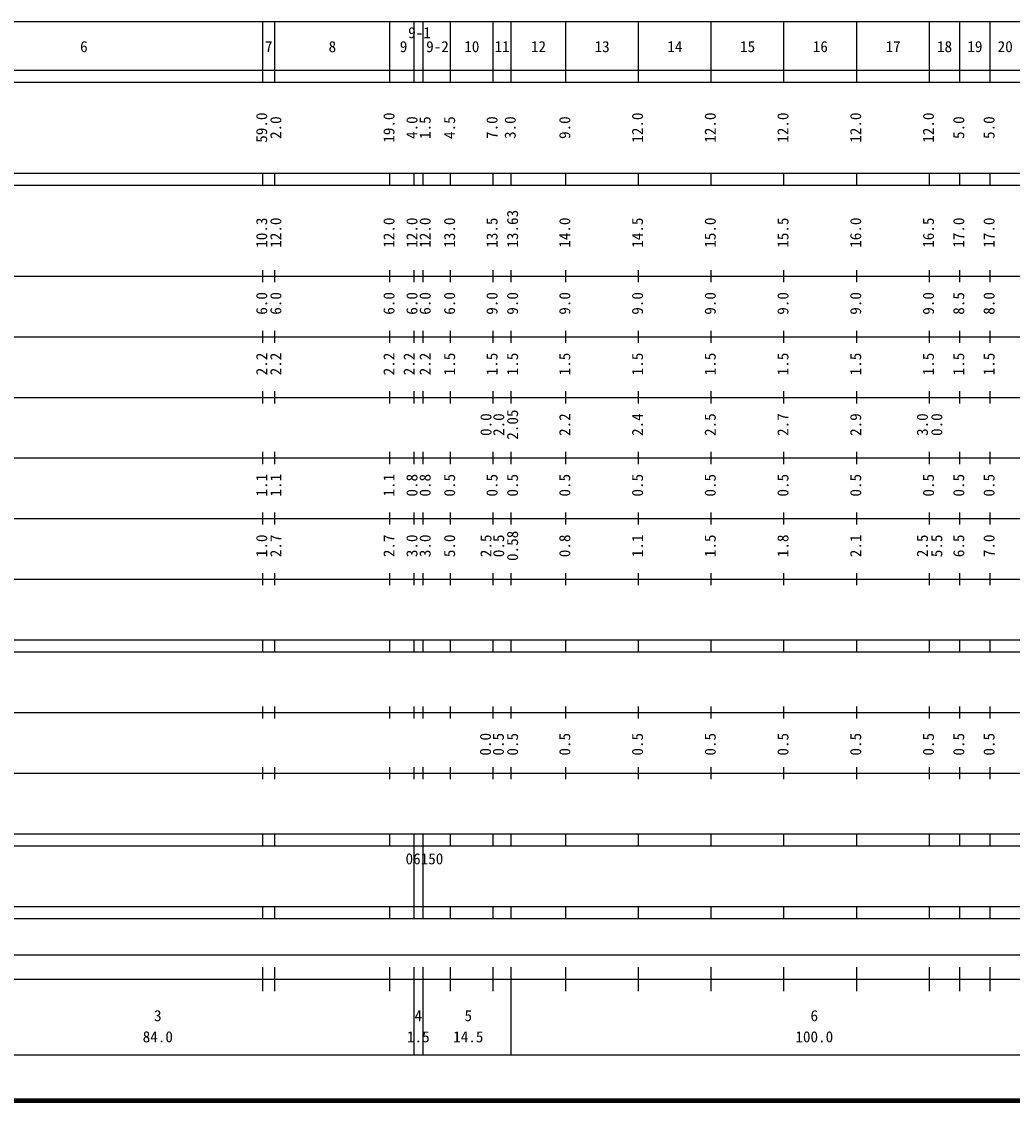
# Model space of a CAD drawing. Units: millimetres on the paper, enlarged 1000 times. Extents: x 40000 to 680000, y 20000 to 380000.
# Drawn here: x 287220 to 450689, y 20000 to 198000 of the extents above; entities that cross this region are included whole.
import ezdxf
from ezdxf.enums import TextEntityAlignment as Align

# ---------------------------------------------------------------- set-up
doc = ezdxf.new("R2010")
doc.units = ezdxf.units.MM
doc.header["$LTSCALE"] = 1000
doc.layers.add('M-TTL', color=2, linetype='Continuous', lineweight=140)
doc.layers.add('M-TTL-BAND', color=7, linetype='Continuous', lineweight=25)
doc.styles.add('ＭＳ ゴシック', font='')
doc.styles.get('ＭＳ ゴシック').set_extended_font_data('MS Gothic')

msp = doc.modelspace()

# ---------------------------------------------------------------- linework, layer by layer
at = {"layer": 'M-TTL'}
msp.add_line((40000, 20000), (680000, 20000), dxfattribs=at)
at = {"layer": 'M-TTL-BAND'}
for p, q in [((68000, 198000), (579000, 198000)), ((327000, 188000), (327000, 198000)), ((329000, 188000), (329000, 198000)), ((348000, 188000), (348000, 198000)), ((352000, 188000), (352000, 198000)), ((353500, 188000), (353500, 198000)), ((358000, 188000), (358000, 198000)), ((365000, 188000), (365000, 198000)), ((368000, 188000), (368000, 198000)), ((377000, 188000), (377000, 198000)), ((389000, 188000), (389000, 198000)), ((401000, 188000), (401000, 198000)), ((413000, 188000), (413000, 198000)), ((425000, 188000), (425000, 198000)), ((437000, 188000), (437000, 198000)), ((442000, 188000), (442000, 198000)), ((447000, 188000), (447000, 198000)), ((40000, 190000), (579000, 190000)), ((40000, 188000), (579000, 188000)), ((40000, 173000), (579000, 173000)), ((327000, 171000), (327000, 173000)), ((329000, 171000), (329000, 173000)), ((348000, 171000), (348000, 173000)), ((352000, 171000), (352000, 173000)), ((353500, 171000), (353500, 173000)), ((358000, 171000), (358000, 173000)), ((365000, 171000), (365000, 173000)), ((368000, 171000), (368000, 173000)), ((377000, 171000), (377000, 173000)), ((389000, 171000), (389000, 173000)), ((401000, 171000), (401000, 173000)), ((413000, 171000), (413000, 173000)), ((425000, 171000), (425000, 173000)), ((437000, 171000), (437000, 173000)), ((442000, 171000), (442000, 173000)), ((447000, 171000), (447000, 173000)), ((40000, 171000), (579000, 171000)), ((327000, 155000), (327000, 157000)), ((329000, 155000), (329000, 157000)), ((348000, 155000), (348000, 157000)), ((352000, 155000), (352000, 157000)), ((353500, 155000), (353500, 157000)), ((358000, 155000), (358000, 157000)), ((365000, 155000), (365000, 157000)), ((368000, 155000), (368000, 157000)), ((377000, 155000), (377000, 157000)), ((389000, 155000), (389000, 157000)), ((401000, 155000), (401000, 157000)), ((413000, 155000), (413000, 157000)), ((425000, 155000), (425000, 157000)), ((437000, 155000), (437000, 157000)), ((442000, 155000), (442000, 157000)), ((447000, 155000), (447000, 157000)), ((40000, 156000), (579000, 156000)), ((46000, 146000), (579000, 146000)), ((327000, 145000), (327000, 147000)), ((329000, 145000), (329000, 147000)), ((348000, 145000), (348000, 147000)), ((352000, 145000), (352000, 147000)), ((353500, 145000), (353500, 147000)), ((358000, 145000), (358000, 147000)), ((365000, 145000), (365000, 147000)), ((368000, 145000), (368000, 147000)), ((377000, 145000), (377000, 147000)), ((389000, 145000), (389000, 147000)), ((401000, 145000), (401000, 147000)), ((413000, 145000), (413000, 147000)), ((425000, 145000), (425000, 147000)), ((437000, 145000), (437000, 147000)), ((442000, 145000), (442000, 147000)), ((447000, 145000), (447000, 147000)), ((52000, 136000), (579000, 136000)), ((327000, 135000), (327000, 137000)), ((329000, 135000), (329000, 137000)), ((348000, 135000), (348000, 137000)), ((352000, 135000), (352000, 137000)), ((353500, 135000), (353500, 137000)), ((358000, 135000), (358000, 137000)), ((365000, 135000), (365000, 137000)), ((368000, 135000), (368000, 137000)), ((377000, 135000), (377000, 137000)), ((389000, 135000), (389000, 137000)), ((401000, 135000), (401000, 137000)), ((413000, 135000), (413000, 137000)), ((425000, 135000), (425000, 137000)), ((437000, 135000), (437000, 137000)), ((442000, 135000), (442000, 137000)), ((447000, 135000), (447000, 137000)), ((327000, 125000), (327000, 127000)), ((329000, 125000), (329000, 127000)), ((348000, 125000), (348000, 127000)), ((352000, 125000), (352000, 127000)), ((353500, 125000), (353500, 127000)), ((358000, 125000), (358000, 127000)), ((365000, 125000), (365000, 127000)), ((368000, 125000), (368000, 127000)), ((377000, 125000), (377000, 127000)), ((389000, 125000), (389000, 127000)), ((401000, 125000), (401000, 127000)), ((413000, 125000), (413000, 127000)), ((425000, 125000), (425000, 127000)), ((437000, 125000), (437000, 127000)), ((442000, 125000), (442000, 127000)), ((447000, 125000), (447000, 127000)), ((46000, 126000), (579000, 126000)), ((52000, 116000), (579000, 116000)), ((327000, 115000), (327000, 117000)), ((329000, 115000), (329000, 117000)), ((348000, 115000), (348000, 117000)), ((352000, 115000), (352000, 117000)), ((353500, 115000), (353500, 117000)), ((358000, 115000), (358000, 117000)), ((365000, 115000), (365000, 117000)), ((368000, 115000), (368000, 117000)), ((377000, 115000), (377000, 117000)), ((389000, 115000), (389000, 117000)), ((401000, 115000), (401000, 117000)), ((413000, 115000), (413000, 117000)), ((425000, 115000), (425000, 117000)), ((437000, 115000), (437000, 117000)), ((442000, 115000), (442000, 117000)), ((447000, 115000), (447000, 117000)), ((327000, 105000), (327000, 107000)), ((329000, 105000), (329000, 107000)), ((348000, 105000), (348000, 107000)), ((352000, 105000), (352000, 107000)), ((353500, 105000), (353500, 107000)), ((358000, 105000), (358000, 107000)), ((365000, 105000), (365000, 107000)), ((368000, 105000), (368000, 107000)), ((377000, 105000), (377000, 107000)), ((389000, 105000), (389000, 107000)), ((401000, 105000), (401000, 107000)), ((413000, 105000), (413000, 107000)), ((425000, 105000), (425000, 107000)), ((437000, 105000), (437000, 107000)), ((442000, 105000), (442000, 107000)), ((447000, 105000), (447000, 107000)), ((46000, 106000), (579000, 106000)), ((40000, 96000), (579000, 96000)), ((327000, 94000), (327000, 96000)), ((329000, 94000), (329000, 96000)), ((348000, 94000), (348000, 96000)), ((352000, 94000), (352000, 96000)), ((353500, 94000), (353500, 96000)), ((358000, 94000), (358000, 96000)), ((365000, 94000), (365000, 96000)), ((368000, 94000), (368000, 96000)), ((377000, 94000), (377000, 96000)), ((389000, 94000), (389000, 96000)), ((401000, 94000), (401000, 96000)), ((413000, 94000), (413000, 96000)), ((425000, 94000), (425000, 96000)), ((437000, 94000), (437000, 96000)), ((442000, 94000), (442000, 96000)), ((447000, 94000), (447000, 96000)), ((40000, 94000), (579000, 94000)), ((49000, 84000), (579000, 84000)), ((327000, 83000), (327000, 85000)), ((329000, 83000), (329000, 85000)), ((348000, 83000), (348000, 85000)), ((352000, 83000), (352000, 85000)), ((353500, 83000), (353500, 85000)), ((358000, 83000), (358000, 85000)), ((365000, 83000), (365000, 85000)), ((368000, 83000), (368000, 85000)), ((377000, 83000), (377000, 85000)), ((389000, 83000), (389000, 85000)), ((401000, 83000), (401000, 85000)), ((413000, 83000), (413000, 85000)), ((425000, 83000), (425000, 85000)), ((437000, 83000), (437000, 85000)), ((442000, 83000), (442000, 85000)), ((447000, 83000), (447000, 85000)), ((327000, 73000), (327000, 75000)), ((329000, 73000), (329000, 75000)), ((348000, 73000), (348000, 75000)), ((352000, 73000), (352000, 75000)), ((353500, 73000), (353500, 75000)), ((358000, 73000), (358000, 75000)), ((365000, 73000), (365000, 75000)), ((368000, 73000), (368000, 75000)), ((377000, 73000), (377000, 75000)), ((389000, 73000), (389000, 75000)), ((401000, 73000), (401000, 75000)), ((413000, 73000), (413000, 75000)), ((425000, 73000), (425000, 75000)), ((437000, 73000), (437000, 75000)), ((442000, 73000), (442000, 75000)), ((447000, 73000), (447000, 75000)), ((40000, 74000), (579000, 74000)), ((40000, 64000), (579000, 64000)), ((327000, 62000), (327000, 64000)), ((329000, 62000), (329000, 64000)), ((348000, 62000), (348000, 64000)), ((352000, 62000), (352000, 64000)), ((353500, 62000), (353500, 64000)), ((358000, 62000), (358000, 64000)), ((365000, 62000), (365000, 64000)), ((368000, 62000), (368000, 64000)), ((377000, 62000), (377000, 64000)), ((389000, 62000), (389000, 64000)), ((401000, 62000), (401000, 64000)), ((413000, 62000), (413000, 64000)), ((425000, 62000), (425000, 64000)), ((437000, 62000), (437000, 64000)), ((442000, 62000), (442000, 64000)), ((447000, 62000), (447000, 64000)), ((40000, 62000), (579000, 62000)), ((352000, 52000), (352000, 62000)), ((353500, 52000), (353500, 62000)), ((40000, 52000), (579000, 52000)), ((327000, 50000), (327000, 52000)), ((329000, 50000), (329000, 52000)), ((348000, 50000), (348000, 52000)), ((352000, 50000), (352000, 52000)), ((353500, 50000), (353500, 52000)), ((358000, 50000), (358000, 52000)), ((365000, 50000), (365000, 52000)), ((368000, 50000), (368000, 52000)), ((377000, 50000), (377000, 52000)), ((389000, 50000), (389000, 52000)), ((401000, 50000), (401000, 52000)), ((413000, 50000), (413000, 52000)), ((425000, 50000), (425000, 52000)), ((437000, 50000), (437000, 52000)), ((442000, 50000), (442000, 52000)), ((447000, 50000), (447000, 52000)), ((40000, 50000), (579000, 50000)), ((71000, 44000), (565000, 44000)), ((327000, 38000), (327000, 42000)), ((329000, 38000), (329000, 42000)), ((348000, 38000), (348000, 42000)), ((352000, 27500), (352000, 42000)), ((353500, 27500), (353500, 42000)), ((358000, 38000), (358000, 42000)), ((365000, 38000), (365000, 42000)), ((368000, 27500), (368000, 42000)), ((377000, 38000), (377000, 42000)), ((389000, 38000), (389000, 42000)), ((401000, 38000), (401000, 42000)), ((413000, 38000), (413000, 42000)), ((425000, 38000), (425000, 42000)), ((437000, 38000), (437000, 42000)), ((442000, 38000), (442000, 42000)), ((447000, 38000), (447000, 42000)), ((40000, 40000), (579000, 40000)), ((68000, 27500), (579000, 27500))]:
    msp.add_line(p, q, dxfattribs=at)

# ---------------------------------------------------------------- texts
at = {"layer": 'M-TTL-BAND', "style": 'ＭＳ ゴシック'}
for s, p in [('9-1', (352874, 194697)), ('6', (297500, 192405)), ('7', (328000, 192405)), ('8', (338500, 192405)), ('9', (350245, 192405)), ('9-2', (355839, 192405)), ('10', (361500, 192405)), ('11', (366500, 192405)), ('12', (372500, 192405)), ('13', (383000, 192405)), ('14', (395000, 192405)), ('15', (407000, 192405)), ('16', (419000, 192405)), ('17', (431000, 192405)), ('18', (439500, 192405)), ('19', (444500, 192405)), ('20', (449500, 192405)), ('3', (309696, 32523)), ('4', (352683, 32523)), ('5', (360917, 32523)), ('6', (418000, 32523)), ('84.0', (309696, 29033)), ('1.5', (352683, 29033)), ('14.5', (360917, 29033)), ('100.0', (418000, 29033))]:
    msp.add_text(s, height=1833, dxfattribs=at).set_placement(p, align=Align.BOTTOM_CENTER)
for s, p in [('59.0', (328290, 180500)), ('2.0', (330619, 180500)), ('19.0', (349290, 180500)), ('4.0', (353080, 180500)), ('1.5', (355253, 180500)), ('4.5', (359290, 180500)), ('7.0', (366290, 180500)), ('3.0', (369290, 180500)), ('9.0', (378290, 180500)), ('12.0', (390290, 180500)), ('12.0', (402290, 180500)), ('12.0', (414290, 180500)), ('12.0', (426290, 180500)), ('12.0', (438290, 180500)), ('5.0', (443290, 180500)), ('5.0', (448290, 180500)), ('13.63', (369677, 163817)), ('10.3', (328290, 163174)), ('12.0', (330619, 163174)), ('12.0', (349290, 163174)), ('12.0', (353080, 163174)), ('12.0', (355253, 163174)), ('13.0', (359290, 163174)), ('13.5', (366290, 163174)), ('14.0', (378290, 163174)), ('14.5', (390290, 163174)), ('15.0', (402290, 163174)), ('15.5', (414290, 163174)), ('16.0', (426290, 163174)), ('16.5', (438290, 163174)), ('17.0', (443290, 163174)), ('17.0', (448290, 163174)), ('6.0', (328290, 151500)), ('6.0', (330619, 151500)), ('6.0', (349290, 151500)), ('6.0', (353080, 151500)), ('6.0', (355253, 151500)), ('6.0', (359290, 151500)), ('9.0', (366290, 151500)), ('9.0', (369677, 151500)), ('9.0', (378290, 151500)), ('9.0', (390290, 151500)), ('9.0', (402290, 151500)), ('9.0', (414290, 151500)), ('9.0', (426290, 151500)), ('9.0', (438290, 151500)), ('8.5', (443290, 151500)), ('8.0', (448290, 151500)), ('2.2', (328290, 141500)), ('2.2', (330619, 141500)), ('2.2', (349290, 141500)), ('2.2', (352614, 141500)), ('2.2', (355253, 141500)), ('1.5', (359290, 141500)), ('1.5', (366290, 141500)), ('1.5', (369677, 141500)), ('1.5', (378290, 141500)), ('1.5', (390290, 141500)), ('1.5', (402290, 141500)), ('1.5', (414290, 141500)), ('1.5', (426290, 141500)), ('1.5', (438290, 141500)), ('1.5', (443290, 141500)), ('1.5', (448290, 141500)), ('2.05', (369677, 131500)), ('0.0', (365290, 131500)), ('2.0', (367393, 131500)), ('2.2', (378290, 131500)), ('2.4', (390290, 131500)), ('2.5', (402290, 131500)), ('2.7', (414290, 131500)), ('2.9', (426290, 131500)), ('3.0', (437290, 131500)), ('0.0', (439660, 131500)), ('1.1', (328290, 121500)), ('1.1', (330619, 121500)), ('1.1', (349290, 121500)), ('0.8', (353080, 121500)), ('0.8', (355253, 121500)), ('0.5', (359290, 121500)), ('0.5', (366290, 121500)), ('0.5', (369677, 121500)), ('0.5', (378290, 121500)), ('0.5', (390290, 121500)), ('0.5', (402290, 121500)), ('0.5', (414290, 121500)), ('0.5', (426290, 121500)), ('0.5', (438290, 121500)), ('0.5', (443290, 121500)), ('0.5', (448290, 121500)), ('1.0', (328290, 111500)), ('2.7', (330619, 111500)), ('2.7', (349290, 111500)), ('3.0', (353080, 111500)), ('3.0', (355253, 111500)), ('5.0', (359290, 111500)), ('2.5', (365290, 111500)), ('0.5', (367389, 111500)), ('0.58', (369677, 111500)), ('0.8', (378290, 111500)), ('1.1', (390290, 111500)), ('1.5', (402290, 111500)), ('1.8', (414290, 111500)), ('2.1', (426290, 111500)), ('2.5', (437290, 111500)), ('5.5', (439660, 111500)), ('6.5', (443290, 111500)), ('7.0', (448290, 111500)), ('0.0', (365206, 78764)), ('0.5', (367335, 78764)), ('0.5', (369677, 78764)), ('0.5', (378290, 78764)), ('0.5', (390290, 78764)), ('0.5', (402290, 78764)), ('0.5', (414290, 78764)), ('0.5', (426290, 78764)), ('0.5', (438290, 78764)), ('0.5', (443290, 78764)), ('0.5', (448290, 78764))]:
    msp.add_text(s, height=1833, rotation=90, dxfattribs=at).set_placement(p, align=Align.BOTTOM_CENTER)
msp.add_text('06150', height=1833, dxfattribs=at).set_placement((350565, 58405), align=Align.BOTTOM_LEFT)

doc.saveas('drawing.dxf')
